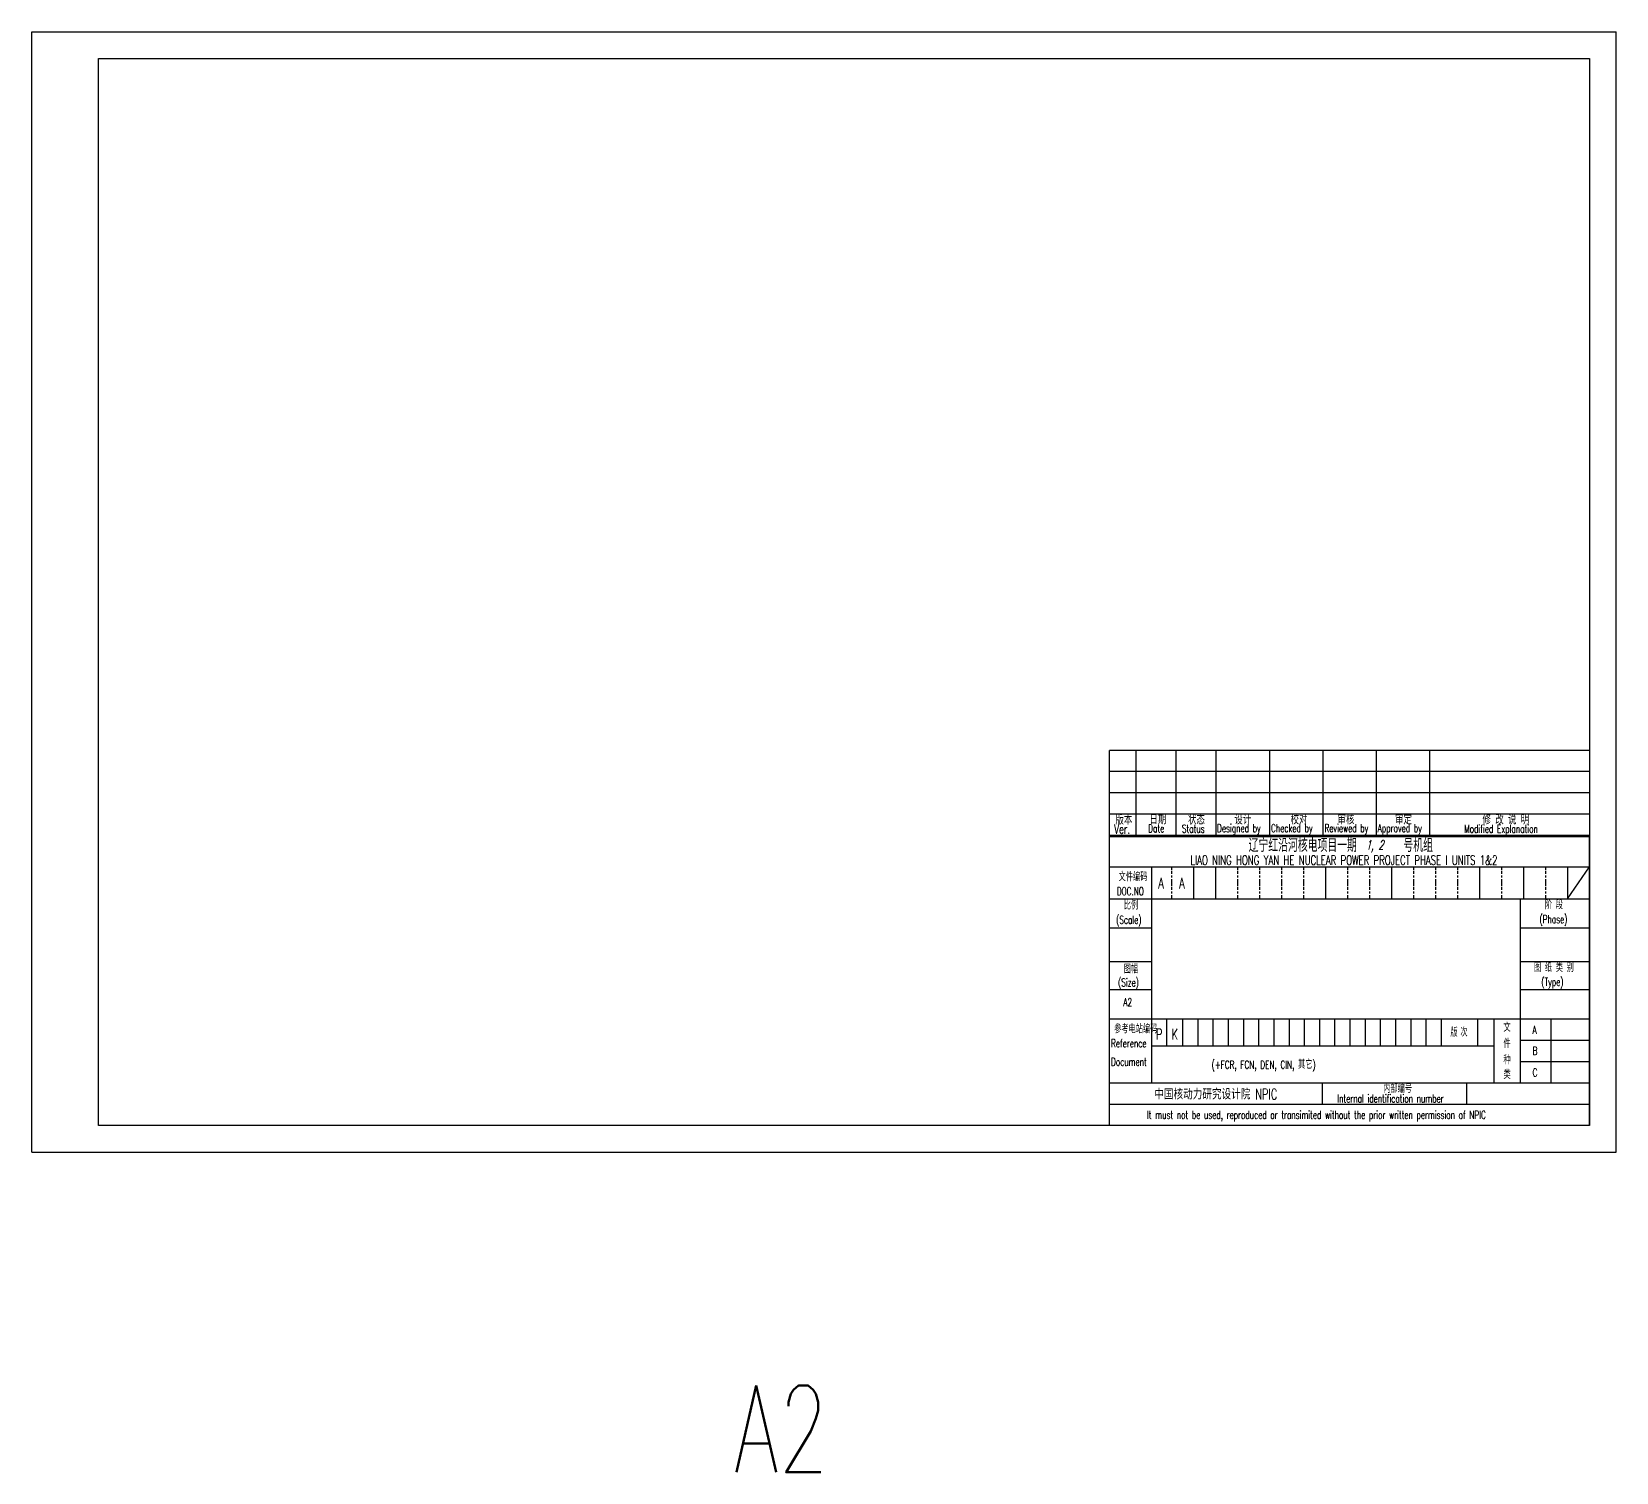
# Model space of a CAD drawing. Extents: x 2963 to 8481, y 2091 to 3069.
# Drawn here: x 7036 to 7630, y 2095 to 2635 of the extents above; entities that cross this region are included whole.
import ezdxf
from ezdxf.enums import TextEntityAlignment as Align

# ---------------------------------------------------------------- set-up
doc = ezdxf.new("R2010")
doc.units = 0
doc.header["$LTSCALE"] = 20
doc.header["$MEASUREMENT"] = 0
doc.layers.get('0').update_dxf_attribs({"linetype": 'CONTINUOUS'})
doc.layers.add('粗实线', color=7, linetype='CONTINUOUS')
doc.layers.add('细实线', color=3, linetype='CONTINUOUS')
doc.styles.add('HZ', font='romans.shx', dxfattribs={"width": 0.667, "bigfont": 'hztxt.shx'})
doc.styles.add('ROMANS', font='romans.shx', dxfattribs={"width": 0.667, "oblique": 15, "bigfont": 'hztxt3.shx'})
doc.styles.add('TEXT', font='romans.shx', dxfattribs={"width": 0.667, "bigfont": 'hztxt3.shx'})
doc.styles.add('ZHAN1', font='romans.shx', dxfattribs={"width": 0.67, "bigfont": 'hztxt3.shx'})

msp = doc.modelspace()

# ---------------------------------------------------------------- linework, layer by layer
for p, q in [((7060.5247, 2625.3798), (7619.5247, 2625.3798)), ((7060.5247, 2225.3798), (7060.5247, 2625.3798)), ((7619.5247, 2625.3798), (7619.5247, 2225.3798)), ((7619.5247, 2225.3798), (7619.5247, 2334.0798)), ((7439.5247, 2322.3798), (7619.5247, 2322.3798)), ((7439.5247, 2310.3798), (7619.5247, 2310.3798)), ((7593.6488, 2241.3798), (7593.6488, 2310.3798)), ((7439.5247, 2286.8827), (7455.336, 2286.8827)), ((7593.6488, 2286.8827), (7619.5247, 2286.8827)), ((7439.5247, 2265.3798), (7583.7782, 2265.3798)), ((7439.5247, 2265.3798), (7619.5247, 2265.3798)), ((7583.7782, 2241.3798), (7583.7782, 2265.3798)), ((7605.1017, 2241.3798), (7605.1017, 2265.3798)), ((7455.336, 2255.3532), (7583.7782, 2255.3532)), ((7439.5247, 2241.3798), (7619.5247, 2241.3798)), ((7619.5247, 2225.3798), (7060.5247, 2225.3798)), ((7619.5247, 2225.3798), (7439.5247, 2225.3798))]:
    msp.add_line(p, q)
at = {"linetype": 'Continuous'}
msp.add_line((7455.336, 2322.3798), (7455.336, 2241.3798), dxfattribs=at)
at = {"layer": '粗实线'}
msp.add_lwpolyline([(7619.5247, 2225.3798), (7439.5247, 2225.3798)], dxfattribs=at)
at = {"layer": '细实线'}
for p, q in [((7035.5247, 2635.3798), (7629.5247, 2635.3798)), ((7035.5247, 2215.3798), (7035.5247, 2635.3798)), ((7629.5247, 2215.3798), (7629.5247, 2635.3798)), ((7462.7747, 2322.3798), (7462.7747, 2321.3009)), ((7462.7747, 2320.8379), (7462.7747, 2319.7787)), ((7462.7747, 2319.1081), (7462.7747, 2318.3487)), ((7462.7747, 2317.7209), (7462.7747, 2316.3798)), ((7471.0247, 2322.3798), (7471.0247, 2316.3798)), ((7479.2747, 2322.3798), (7479.2747, 2316.3798)), ((7487.5247, 2322.3798), (7487.5247, 2321.3009)), ((7487.5247, 2320.8379), (7487.5247, 2319.7787)), ((7487.5247, 2319.1081), (7487.5247, 2318.3487)), ((7495.7747, 2322.3798), (7495.7747, 2321.3009)), ((7495.7747, 2320.8379), (7495.7747, 2319.7787)), ((7495.7747, 2319.1081), (7495.7747, 2318.3487)), ((7504.0247, 2322.3798), (7504.0247, 2321.3009)), ((7504.0247, 2320.8379), (7504.0247, 2319.7787)), ((7504.0247, 2319.1081), (7504.0247, 2318.3487)), ((7512.2747, 2322.3798), (7512.2747, 2321.3009)), ((7512.2747, 2320.8379), (7512.2747, 2319.7787)), ((7512.2747, 2319.1081), (7512.2747, 2318.3487)), ((7520.5247, 2322.3798), (7520.5247, 2310.3798)), ((7520.5247, 2322.3798), (7520.5247, 2321.3009)), ((7520.5247, 2320.8379), (7520.5247, 2319.7787)), ((7520.5247, 2319.1081), (7520.5247, 2318.3487)), ((7528.7747, 2322.3798), (7528.7747, 2321.3009)), ((7528.7747, 2320.8379), (7528.7747, 2319.7787)), ((7528.7747, 2319.1081), (7528.7747, 2318.3487)), ((7537.0247, 2322.3798), (7537.0247, 2321.3009)), ((7537.0247, 2320.8379), (7537.0247, 2319.7787)), ((7537.0247, 2319.1081), (7537.0247, 2318.3487)), ((7545.2747, 2322.3798), (7545.2747, 2310.3798)), ((7553.5247, 2322.3798), (7553.5247, 2321.3009)), ((7553.5247, 2320.8379), (7553.5247, 2319.7787)), ((7553.5247, 2319.1081), (7553.5247, 2318.3487)), ((7561.7747, 2322.3798), (7561.7747, 2321.3009)), ((7561.7747, 2320.8379), (7561.7747, 2319.7787)), ((7561.7747, 2319.1081), (7561.7747, 2318.3487)), ((7570.0247, 2322.3798), (7570.0247, 2321.3009)), ((7570.0247, 2320.8379), (7570.0247, 2319.7787)), ((7570.0247, 2319.1081), (7570.0247, 2318.3487)), ((7578.2747, 2322.3798), (7578.2747, 2316.3798)), ((7586.5247, 2322.3798), (7586.5247, 2321.3009)), ((7586.5247, 2320.8379), (7586.5247, 2319.7787)), ((7586.5247, 2319.1081), (7586.5247, 2318.3487)), ((7594.7747, 2322.3798), (7594.7747, 2316.3798)), ((7603.0247, 2322.3798), (7603.0247, 2321.3009)), ((7603.0247, 2320.8379), (7603.0247, 2319.7787)), ((7603.0247, 2319.1081), (7603.0247, 2318.3487)), ((7611.2747, 2322.3798), (7611.2747, 2316.3798)), ((7611.2747, 2310.3798), (7619.5247, 2322.3798)), ((7462.7747, 2316.3798), (7462.7747, 2315.3009)), ((7462.7747, 2314.8379), (7462.7747, 2313.7787)), ((7462.7747, 2313.1081), (7462.7747, 2312.3487)), ((7462.7747, 2311.7209), (7462.7747, 2310.3798)), ((7471.0247, 2316.3798), (7471.0247, 2310.3798)), ((7479.2747, 2316.3798), (7479.2747, 2310.3798)), ((7487.5247, 2311.7209), (7487.5247, 2310.3798)), ((7495.7747, 2311.7209), (7495.7747, 2310.3798)), ((7504.0247, 2311.7209), (7504.0247, 2310.3798)), ((7512.2747, 2311.7209), (7512.2747, 2310.3798)), ((7520.5247, 2311.7209), (7520.5247, 2310.3798)), ((7528.7747, 2311.7209), (7528.7747, 2310.3798)), ((7537.0247, 2311.7209), (7537.0247, 2310.3798)), ((7553.5247, 2311.7209), (7553.5247, 2310.3798)), ((7561.7747, 2311.7209), (7561.7747, 2310.3798)), ((7570.0247, 2311.7209), (7570.0247, 2310.3798)), ((7578.2747, 2316.3798), (7578.2747, 2310.3798)), ((7586.5247, 2311.7209), (7586.5247, 2310.3798)), ((7594.7747, 2316.3798), (7594.7747, 2310.3798)), ((7603.0247, 2311.7209), (7603.0247, 2310.3798)), ((7611.2747, 2316.3798), (7611.2747, 2310.3798)), ((7455.336, 2299.438), (7439.5247, 2299.438)), ((7619.5247, 2299.438), (7593.6488, 2299.438)), ((7455.336, 2276.3034), (7439.5247, 2276.3034)), ((7619.5247, 2276.3034), (7593.6488, 2276.3034)), ((7460.9018, 2265.3798), (7460.9018, 2255.3532)), ((7466.9426, 2265.3798), (7466.9426, 2255.3532)), ((7472.6426, 2265.3798), (7472.6426, 2255.3532)), ((7478.3426, 2265.3798), (7478.3426, 2255.3532)), ((7484.0426, 2265.3798), (7484.0426, 2255.3532)), ((7489.7426, 2265.3798), (7489.7426, 2255.3532)), ((7495.4426, 2265.3798), (7495.4426, 2255.3532)), ((7501.1426, 2265.3798), (7501.1426, 2255.3532)), ((7506.8426, 2265.3798), (7506.8426, 2255.3532)), ((7512.5426, 2265.3798), (7512.5426, 2255.3532)), ((7518.2426, 2265.3798), (7518.2426, 2255.3532)), ((7523.9426, 2265.3798), (7523.9426, 2255.3532)), ((7529.6426, 2265.3798), (7529.6426, 2255.3532)), ((7535.3426, 2265.3798), (7535.3426, 2255.3532)), ((7541.0426, 2265.3798), (7541.0426, 2255.3532)), ((7546.7426, 2265.3798), (7546.7426, 2255.3532)), ((7552.4426, 2265.3798), (7552.4426, 2255.3532)), ((7558.1426, 2265.3798), (7558.1426, 2255.3532)), ((7563.8426, 2265.3798), (7563.8426, 2255.3532)), ((7577.4959, 2265.3798), (7577.4959, 2255.3532)), ((7593.6488, 2257.3798), (7619.5247, 2257.3798)), ((7595.8245, 2257.3798), (7619.5247, 2257.3798)), ((7595.8245, 2257.3798), (7619.5247, 2257.3798)), ((7593.6488, 2249.3798), (7619.5247, 2249.3798)), ((7595.8245, 2249.3798), (7619.5247, 2249.3798)), ((7595.8245, 2249.3798), (7619.5247, 2249.3798)), ((7519.4231, 2233.3798), (7519.4231, 2241.3798)), ((7573.492, 2233.3798), (7573.492, 2241.3798)), ((7439.5247, 2233.3798), (7619.5247, 2233.3798)), ((7035.5247, 2215.3798), (7629.5247, 2215.3798))]:
    msp.add_line(p, q, dxfattribs=at)
at = {"layer": '细实线', "color": 3}
for p, q in [((7439.5247, 2333.7798), (7619.5247, 2333.7798)), ((7487.5247, 2317.7209), (7487.5247, 2316.3798)), ((7495.7747, 2317.7209), (7495.7747, 2316.3798)), ((7504.0247, 2317.7209), (7504.0247, 2316.3798)), ((7512.2747, 2317.7209), (7512.2747, 2316.3798)), ((7520.5247, 2317.7209), (7520.5247, 2316.3798)), ((7528.7747, 2317.7209), (7528.7747, 2316.3798)), ((7537.0247, 2317.7209), (7537.0247, 2316.3798)), ((7553.5247, 2317.7209), (7553.5247, 2316.3798)), ((7561.7747, 2317.7209), (7561.7747, 2316.3798)), ((7570.0247, 2317.7209), (7570.0247, 2316.3798)), ((7586.5247, 2317.7209), (7586.5247, 2316.3798)), ((7603.0247, 2317.7209), (7603.0247, 2316.3798)), ((7487.5247, 2316.3798), (7487.5247, 2315.3009)), ((7487.5247, 2314.8379), (7487.5247, 2313.7787)), ((7487.5247, 2313.1081), (7487.5247, 2312.3487)), ((7495.7747, 2316.3798), (7495.7747, 2315.3009)), ((7495.7747, 2314.8379), (7495.7747, 2313.7787)), ((7495.7747, 2313.1081), (7495.7747, 2312.3487)), ((7504.0247, 2316.3798), (7504.0247, 2315.3009)), ((7504.0247, 2314.8379), (7504.0247, 2313.7787)), ((7504.0247, 2313.1081), (7504.0247, 2312.3487)), ((7512.2747, 2316.3798), (7512.2747, 2315.3009)), ((7512.2747, 2314.8379), (7512.2747, 2313.7787)), ((7512.2747, 2313.1081), (7512.2747, 2312.3487)), ((7520.5247, 2316.3798), (7520.5247, 2315.3009)), ((7520.5247, 2314.8379), (7520.5247, 2313.7787)), ((7520.5247, 2313.1081), (7520.5247, 2312.3487)), ((7528.7747, 2316.3798), (7528.7747, 2315.3009)), ((7528.7747, 2314.8379), (7528.7747, 2313.7787)), ((7528.7747, 2313.1081), (7528.7747, 2312.3487)), ((7537.0247, 2316.3798), (7537.0247, 2315.3009)), ((7537.0247, 2314.8379), (7537.0247, 2313.7787)), ((7537.0247, 2313.1081), (7537.0247, 2312.3487)), ((7553.5247, 2316.3798), (7553.5247, 2315.3009)), ((7553.5247, 2314.8379), (7553.5247, 2313.7787)), ((7553.5247, 2313.1081), (7553.5247, 2312.3487)), ((7561.7747, 2316.3798), (7561.7747, 2315.3009)), ((7561.7747, 2314.8379), (7561.7747, 2313.7787)), ((7561.7747, 2313.1081), (7561.7747, 2312.3487)), ((7570.0247, 2316.3798), (7570.0247, 2315.3009)), ((7570.0247, 2314.8379), (7570.0247, 2313.7787)), ((7570.0247, 2313.1081), (7570.0247, 2312.3487)), ((7586.5247, 2316.3798), (7586.5247, 2315.3009)), ((7586.5247, 2314.8379), (7586.5247, 2313.7787)), ((7586.5247, 2313.1081), (7586.5247, 2312.3487)), ((7603.0247, 2316.3798), (7603.0247, 2315.3009)), ((7603.0247, 2314.8379), (7603.0247, 2313.7787)), ((7603.0247, 2313.1081), (7603.0247, 2312.3487))]:
    msp.add_line(p, q, dxfattribs=at)
at = {"layer": '细实线', "color": 3, "const_width": 0.5}
for points in [[(7439.5247, 2366.0798), (7439.5247, 2225.3798)], [(7619.5247, 2366.0798), (7439.5247, 2366.0798)], [(7619.5247, 2366.0798), (7439.5247, 2366.0798)], [(7619.5247, 2366.0798), (7439.5247, 2366.0798)], [(7619.5247, 2366.0798), (7439.5247, 2366.0798)], [(7449.5247, 2334.0798), (7449.5247, 2366.0798)], [(7464.5247, 2334.0798), (7464.5247, 2366.0798)], [(7479.5247, 2334.0798), (7479.5247, 2366.0798)], [(7539.5247, 2334.0798), (7539.5247, 2366.0798)], [(7559.5247, 2334.0798), (7559.5247, 2366.0798)], [(7619.5247, 2334.0798), (7439.5247, 2334.0798)]]:
    msp.add_lwpolyline(points, dxfattribs=at)
at = {"layer": '细实线', "color": 3}
for points in [[(7499.5247, 2334.0798, 0.5, 0.5, 0), (7499.5247, 2366.0798, 0.5, 0.5, 0)], [(7519.5247, 2334.0798, 0.5, 0.5, 0), (7519.5247, 2366.0798, 0.5, 0.5, 0)], [(7439.5247, 2334.0798, 0.6, 0.6, 0), (7619.5247, 2334.0798, 0.6, 0.6, 0)]]:
    msp.add_lwpolyline(points, format="xyseb", dxfattribs=at)
for points in [[(7619.5247, 2358.0798), (7439.5247, 2358.0798)], [(7619.5247, 2350.0798), (7439.5247, 2350.0798)], [(7619.5247, 2342.0798), (7439.5247, 2342.0798)]]:
    msp.add_lwpolyline(points, dxfattribs=at)

# ---------------------------------------------------------------- texts
for s, height, style, width, p in [('版本', 3.5, 'ZHAN1', 0.67, (7441.7833, 2338.1948)), ('日期', 3.5, 'ZHAN1', 0.67, (7454.5048, 2338.353)), ('状态', 3.5, 'ZHAN1', 0.67, (7468.9845, 2338.2497)), ('设计', 3.5, 'HZ', 0.667, (7486.3686, 2338.2853)), ('校对', 3.5, 'ZHAN1', 0.67, (7507.4065, 2338.2853)), ('审核', 3.5, 'ZHAN1', 0.67, (7525.0366, 2338.2853)), ('审定', 3.5, 'ZHAN1', 0.67, (7546.5766, 2338.2853)), ('修 改 说 明', 3.5, 'ZHAN1', 0.67, (7579.3605, 2338.2853)), ('Ver.', 3.5, 'HZ', 0.67, (7441.3237, 2334.7936)), ('Date', 3, 'HZ', 0.67, (7454.0452, 2335.3005)), ('Status', 3, 'HZ', 0.67, (7466.6817, 2335.1714)), ('Designed by', 3, 'HZ', 0.67, (7479.87, 2335.3621)), ('Checked by', 3, 'HZ', 0.67, (7500.0883, 2335.3959)), ('Reviewed by', 3, 'HZ', 0.67, (7520.1251, 2335.3959)), ('Approved by', 3, 'HZ', 0.67, (7540.0971, 2335.3959)), ('Modified Explanation', 3, 'HZ', 0.67, (7572.4878, 2335.148)), ('A', 4, 'ROMANS', 0.67, (7457.8497, 2314.3183)), ('A', 4, 'ROMANS', 0.67, (7465.6701, 2314.3183)), ('P', 4, 'ROMANS', 0.67, (7457.0102, 2257.655)), ('K', 4, 'ROMANS', 0.67, (7462.802, 2257.655)), ('A2', 32.5, 'TEXT', 0.667, (7298.7717, 2095.4592))]:
    msp.add_text(s, height=height, dxfattribs=dict(at, style=style, width=width)).set_placement(p)
at = {"layer": '细实线', "color": 3, "width": 0.67}
for s, height, style, p in [('辽宁红沿河核电项目一期       号机组', 5, 'ZHAN1', (7526.2522, 2330.7157)), ('LIAO NING HONG YAN HE NUCLEAR POWER PROJECT PHASE I UNITS 1&2', 3.5, 'HZ', (7527.4265, 2324.8823))]:
    msp.add_text(s, height=height, dxfattribs=dict(at, style=style)).set_placement(p, align=Align.MIDDLE)
at = {"layer": '细实线', "color": 3, "style": 'ROMANS', "oblique": 15, "width": 0.67}
msp.add_text('1, 2', height=3.5, dxfattribs=at).set_placement((7535.6446, 2328.8487))
at = {"layer": '细实线', "style": 'ROMANS', "width": 0.667}
for s, height, p in [('文件编码', 3, (7442.9513, 2317.0436)), ('DOC.NO', 3, (7442.2962, 2311.74)), ('比例', 3, (7444.8892, 2306.3837)), ('(Phase)', 3, (7600.733, 2301.265)), ('阶 段', 3, (7602.7556, 2306.5561)), ('(Scale)', 3, (7442.0294, 2301.0601)), ('(Size)', 3, (7442.7615, 2277.5705)), ('图幅', 3, (7444.8741, 2282.516)), ('图 纸 类 别', 3, (7598.6829, 2283.059)), ('(Type)', 3, (7601.4157, 2277.7679)), ('A2', 3, (7444.7666, 2270.1489)), ('参考电站编码', 3, (7441.2897, 2260.0436)), ('文', 3, (7587.2272, 2260.604)), ('Reference', 3, (7440.1224, 2254.74)), ('版', 3, (7567.3407, 2258.7364)), ('次', 3, (7571.0708, 2258.7903)), ('件', 3, (7587.2272, 2254.5379)), ('A', 3, (7598.1451, 2259.819)), ('种', 3, (7587.2272, 2248.3941)), ('B', 3, (7598.1451, 2251.935)), ('Document', 3, (7440.1224, 2247.8296)), ('(+FCR, FCN, DEN, CIN, 其它)', 3, (7477.8037, 2246.7253)), ('类', 3, (7587.2272, 2242.946)), ('C', 3, (7598.1451, 2243.7806)), ('中国核动力研究设计院 NPIC', 4, (7456.342, 2235.1856)), ('内部编号', 3, (7542.1526, 2237.6707)), ('Internal identification number', 3, (7524.9417, 2234.0263)), ('It must not be used, reproduced or transimited without the prior written permission of NPIC', 3, (7453.6119, 2227.9194))]:
    msp.add_text(s, height=height, dxfattribs=at).set_placement(p)

doc.saveas('drawing.dxf')
